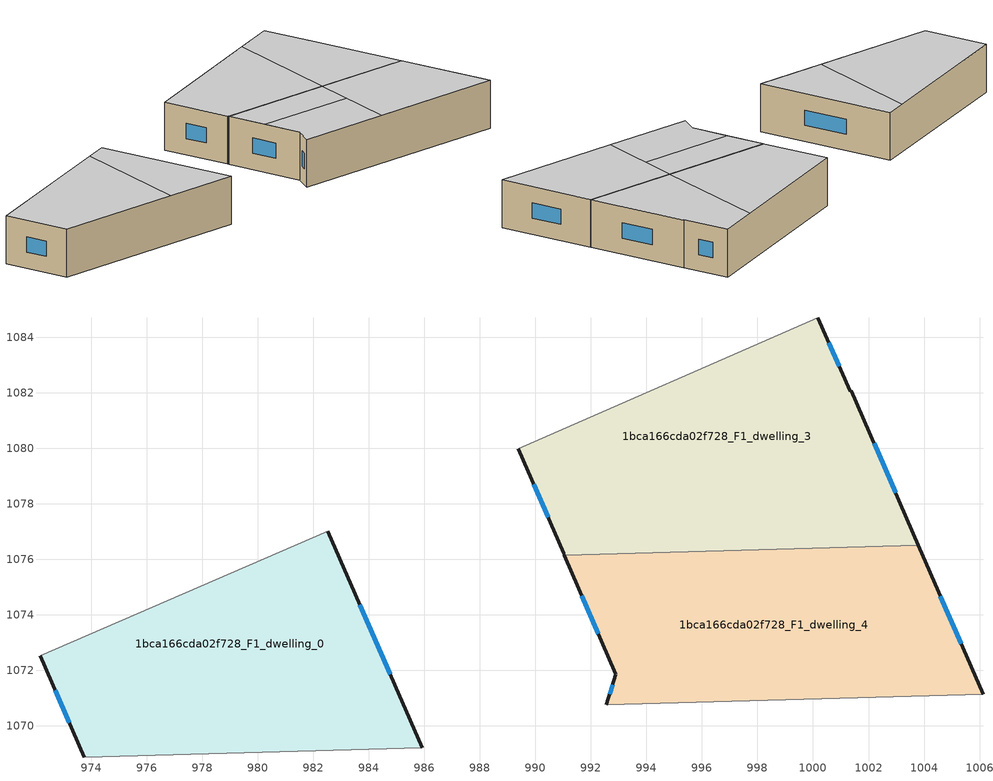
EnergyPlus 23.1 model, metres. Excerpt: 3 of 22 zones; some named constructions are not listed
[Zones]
1bca166cda02f728_F1_dwelling_0
 floor to 1bca166cda02f728_F0_dwelling_0 (EU_floor_Construction): 982.52,1077.02 985.93,1069.21 973.75,1068.88 972.16,1072.53 z3
 wall outside (EU_wall_Construction): 972.16,1072.53 973.75,1068.88 / 985.93,1069.21 982.52,1077.02 z3:6
 wall to 1bca166cda02f728_F1_dwelling_1 (EU_wall_Construction): 973.75,1068.88 985.93,1069.21 z3:6
 wall adiabatic (EU_wall_Construction): 982.52,1077.02 972.16,1072.53 z3:6
 window (EU_Window_Construction): 972.7,1071.29 973.21,1070.12 / 984.77,1071.87 983.68,1074.36 z4.02:4.98
 ceiling to 1bca166cda02f728_F2_dwelling_0 (EU_floor_Construction): 981.43,1069.09 981.23,1076.46 972.16,1072.53 973.75,1068.88 z6
 ceiling to 1bca166cda02f728_F2_dwelling_1 (EU_floor_Construction): 985.93,1069.21 982.52,1077.02 981.23,1076.46 981.43,1069.09 z6
1bca166cda02f728_F1_dwelling_3
 floor to 1bca166cda02f728_F0_dwelling_3 (EU_floor_Construction): 1001.38,1082.08 1003.8,1076.5 991.05,1076.15 991.02,1076.23 989.38,1079.99 1000.18,1084.7 1001.34,1082.05 z3
 wall outside (EU_wall_Construction): 1001.34,1082.05 1001.38,1082.08 / 1003.8,1076.5 1001.38,1082.08 / 989.38,1079.99 991.02,1076.23 991.05,1076.15 / 1001.34,1082.05 1000.18,1084.7 z3:6
 wall to 1bca166cda02f728_F1_dwelling_4 (EU_wall_Construction): 991.05,1076.15 1003.8,1076.5 z3:6
 wall adiabatic (EU_wall_Construction): 1000.18,1084.7 989.38,1079.99 z3:6
 window (EU_Window_Construction): 1002.98,1078.4 1002.2,1080.18 / 989.93,1078.71 990.46,1077.51 / 1000.95,1082.95 1000.57,1083.8 z4.02:4.98
 ceiling to 1bca166cda02f728_F2_dwelling_2 (EU_floor_Construction): 997.98,1076.34 997.77,1083.65 989.38,1079.99 991.02,1076.23 991.05,1076.15 z6
 ceiling to 1bca166cda02f728_F2_dwelling_4 (EU_floor_Construction): 1003.8,1076.5 1001.38,1082.08 1001.34,1082.05 1000.18,1084.7 997.77,1083.65 997.98,1076.34 z6
1bca166cda02f728_F1_dwelling_4
 floor to 1bca166cda02f728_F0_dwelling_4 (EU_floor_Construction): 1003.8,1076.5 1006.12,1071.14 992.56,1070.77 992.9,1071.85 991.05,1076.15 z3
 wall outside (EU_wall_Construction): 1006.12,1071.14 1003.8,1076.5 / 991.05,1076.15 992.9,1071.85 992.56,1070.77 z3:6
 wall to 1bca166cda02f728_F1_dwelling_5 (EU_wall_Construction): 992.56,1070.77 1006.12,1071.14 z3:6
 window (EU_Window_Construction): 1005.33,1072.96 1004.59,1074.68 / 992.78,1071.48 992.68,1071.14 / 991.68,1074.69 992.27,1073.31 z4.02:4.98
 ceiling to 1bca166cda02f728_F2_dwelling_4 (EU_floor_Construction): 1006.12,1071.14 1003.8,1076.5 997.98,1076.34 998.12,1070.92 z6
 ceiling to 1bca166cda02f728_F2_dwelling_3 (EU_floor_Construction): 998.12,1070.92 998.04,1074.1 992,1073.94 992.9,1071.85 992.56,1070.77 z6
 ceiling to 1bca166cda02f728_F2_dwelling_2 (EU_floor_Construction): 998.04,1074.1 997.98,1076.34 991.05,1076.15 992,1073.94 z6
[HVACTEMPLATE:THERMOSTAT] Constant Heating Setpoint=20; Constant Cooling Setpoint=50
EU_HeatOnly_1bca166cda02f728_F0_dwelling_0; EU_HeatOnly_1bca166cda02f728_F0_dwelling_1; EU_HeatOnly_1bca166cda02f728_F0_dwelling_2; EU_HeatOnly_1bca166cda02f728_F0_dwelling_3; EU_HeatOnly_1bca166cda02f728_F0_dwelling_4; EU_HeatOnly_1bca166cda02f728_F0_dwelling_5; EU_HeatOnly_1bca166cda02f728_F1_dwelling_0; EU_HeatOnly_1bca166cda02f728_F1_dwelling_1; EU_HeatOnly_1bca166cda02f728_F1_dwelling_2; EU_HeatOnly_1bca166cda02f728_F1_dwelling_3; EU_HeatOnly_1bca166cda02f728_F1_dwelling_4; EU_HeatOnly_1bca166cda02f728_F1_dwelling_5; EU_HeatOnly_1bca166cda02f728_F2_dwelling_0; EU_HeatOnly_1bca166cda02f728_F2_dwelling_1; EU_HeatOnly_1bca166cda02f728_F2_dwelling_2; EU_HeatOnly_1bca166cda02f728_F2_dwelling_3; EU_HeatOnly_1bca166cda02f728_F2_dwelling_4; EU_HeatOnly_1bca166cda02f728_F3_dwelling_0; EU_HeatOnly_1bca166cda02f728_F3_dwelling_1; EU_HeatOnly_1bca166cda02f728_F3_dwelling_2; EU_HeatOnly_1bca166cda02f728_F3_dwelling_3; EU_HeatOnly_1bca166cda02f728_F3_dwelling_4
[SCHEDULE:CONSTANT]
Name | Hourly Value
EU_AlwaysOn | 1
EU_CoolingOff | 0
[SCHEDULE:FILE] Column Number=1; Rows to Skip at Top=0; Number of Hours of Data=8760; Column Separator=Comma; Interpolate to Timestep=No; Minutes per Item=60; Adjust Schedule for Daylight Savings=Yes
Name | File
EU_Step8_GainSchedule_1bca166cda02f728_F1_dwelling_5_f000 | ../../schedules/1bca166cda02f728/1bca166cda02f728_F1_dwelling_5_f000_gain.csv
EU_Step8_GainSchedule_1bca166cda02f728_F2_dwelling_0_f000 | ../../schedules/1bca166cda02f728/1bca166cda02f728_F2_dwelling_0_f000_gain.csv
EU_Step8_GainSchedule_1bca166cda02f728_F2_dwelling_1_f000 | ../../schedules/1bca166cda02f728/1bca166cda02f728_F2_dwelling_1_f000_gain.csv
EU_Step8_GainSchedule_1bca166cda02f728_F2_dwelling_2_f000 | ../../schedules/1bca166cda02f728/1bca166cda02f728_F2_dwelling_2_f000_gain.csv
EU_Step8_GainSchedule_1bca166cda02f728_F2_dwelling_3_f000 | ../../schedules/1bca166cda02f728/1bca166cda02f728_F2_dwelling_3_f000_gain.csv
EU_Step8_GainSchedule_1bca166cda02f728_F2_dwelling_4_f000 | ../../schedules/1bca166cda02f728/1bca166cda02f728_F2_dwelling_4_f000_gain.csv
EU_Step8_GainSchedule_1bca166cda02f728_F3_dwelling_0_f000 | ../../schedules/1bca166cda02f728/1bca166cda02f728_F3_dwelling_0_f000_gain.csv
EU_Step8_GainSchedule_1bca166cda02f728_F3_dwelling_1_f000 | ../../schedules/1bca166cda02f728/1bca166cda02f728_F3_dwelling_1_f000_gain.csv
EU_Step8_GainSchedule_1bca166cda02f728_F3_dwelling_2_f000 | ../../schedules/1bca166cda02f728/1bca166cda02f728_F3_dwelling_2_f000_gain.csv
EU_Step8_GainSchedule_1bca166cda02f728_F3_dwelling_3_f000 | ../../schedules/1bca166cda02f728/1bca166cda02f728_F3_dwelling_3_f000_gain.csv
EU_Step8_GainSchedule_1bca166cda02f728_F3_dwelling_4_f000 | ../../schedules/1bca166cda02f728/1bca166cda02f728_F3_dwelling_4_f000_gain.csv
